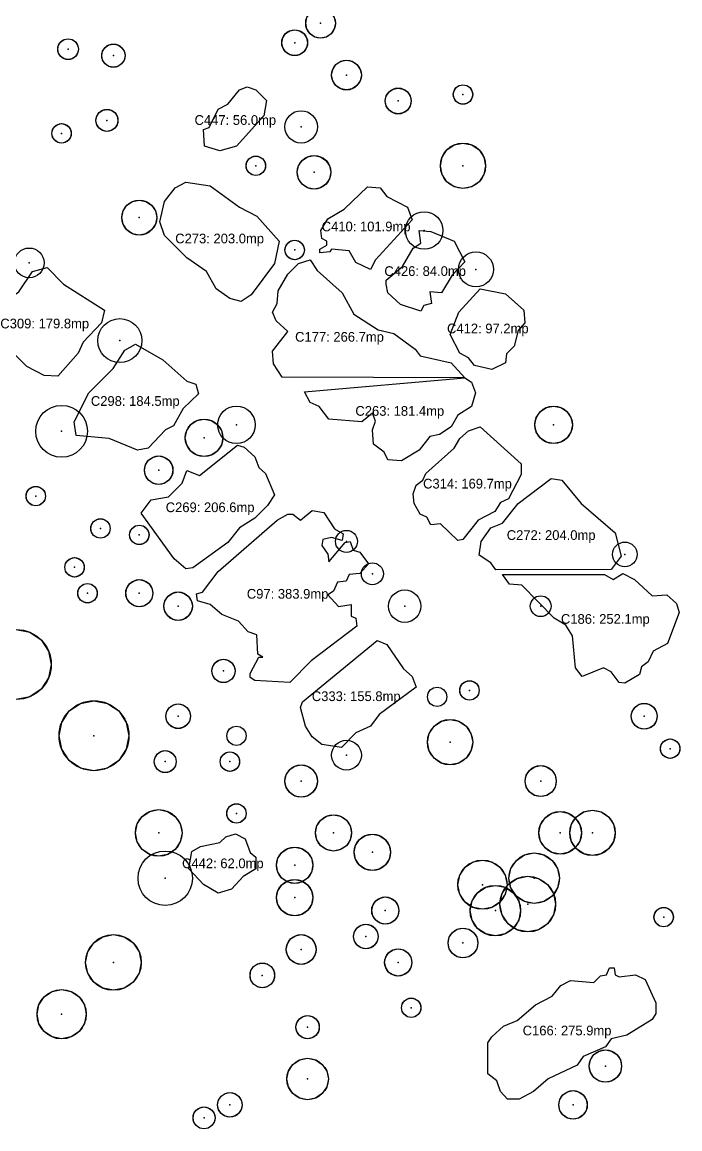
# Model space of a CAD drawing. Header units: metres. Extents: x 390541 to 400782, y 585056 to 585871.
# Drawn here: x 391254.9 to 391356.5, y 585458.5 to 585629.3 of the extents above; entities that cross this region are included whole.
import ezdxf
from ezdxf.enums import TextEntityAlignment as Align

# ---------------------------------------------------------------- set-up
doc = ezdxf.new("R2010")
doc.units = ezdxf.units.M
for name, color, linetype in [('ARBORI', 3, 'Continuous'), ('CONSTRUCTII', 1, 'Continuous'), ('TEXTE', 7, 'Continuous')]:
    doc.layers.add(name, color=color, linetype=linetype)

msp = doc.modelspace()

# ---------------------------------------------------------------- linework, layer by layer
at = {"layer": 'ARBORI', "color": 3}
for points in [[(391303.34, 585629.16), (391303.165, 585628.28), (391302.666, 585627.534), (391301.92, 585627.035), (391301.04, 585626.86), (391300.16, 585627.035), (391299.414, 585627.534), (391298.915, 585628.28), (391298.74, 585629.16), (391298.915, 585630.04), (391299.414, 585630.786), (391300.16, 585631.285), (391301.04, 585631.46), (391301.92, 585631.285), (391302.666, 585630.786), (391303.165, 585630.04), (391303.34, 585629.16)], [(391299.04, 585626.16), (391298.888, 585625.395), (391298.454, 585624.746), (391297.805, 585624.312), (391297.04, 585624.16), (391296.275, 585624.312), (391295.626, 585624.746), (391295.192, 585625.395), (391295.04, 585626.16), (391295.192, 585626.925), (391295.626, 585627.574), (391296.275, 585628.008), (391297.04, 585628.16), (391297.805, 585628.008), (391298.454, 585627.574), (391298.888, 585626.925), (391299.04, 585626.16)], [(391263.64, 585625.16), (391263.518, 585624.548), (391263.171, 585624.029), (391262.652, 585623.682), (391262.04, 585623.56), (391261.428, 585623.682), (391260.909, 585624.029), (391260.562, 585624.548), (391260.44, 585625.16), (391260.562, 585625.772), (391260.909, 585626.291), (391261.428, 585626.638), (391262.04, 585626.76), (391262.652, 585626.638), (391263.171, 585626.291), (391263.518, 585625.772), (391263.64, 585625.16)], [(391270.84, 585624.16), (391270.703, 585623.471), (391270.313, 585622.887), (391269.729, 585622.497), (391269.04, 585622.36), (391268.351, 585622.497), (391267.767, 585622.887), (391267.377, 585623.471), (391267.24, 585624.16), (391267.377, 585624.849), (391267.767, 585625.433), (391268.351, 585625.823), (391269.04, 585625.96), (391269.729, 585625.823), (391270.313, 585625.433), (391270.703, 585624.849), (391270.84, 585624.16)], [(391307.34, 585621.16), (391307.165, 585620.28), (391306.666, 585619.534), (391305.92, 585619.035), (391305.04, 585618.86), (391304.16, 585619.035), (391303.414, 585619.534), (391302.915, 585620.28), (391302.74, 585621.16), (391302.915, 585622.04), (391303.414, 585622.786), (391304.16, 585623.285), (391305.04, 585623.46), (391305.92, 585623.285), (391306.666, 585622.786), (391307.165, 585622.04), (391307.34, 585621.16)], [(391315.04, 585617.16), (391314.888, 585616.395), (391314.454, 585615.746), (391313.805, 585615.312), (391313.04, 585615.16), (391312.275, 585615.312), (391311.626, 585615.746), (391311.192, 585616.395), (391311.04, 585617.16), (391311.192, 585617.925), (391311.626, 585618.574), (391312.275, 585619.008), (391313.04, 585619.16), (391313.805, 585619.008), (391314.454, 585618.574), (391314.888, 585617.925), (391315.04, 585617.16)], [(391324.54, 585618.16), (391324.426, 585617.586), (391324.101, 585617.099), (391323.614, 585616.774), (391323.04, 585616.66), (391322.466, 585616.774), (391321.979, 585617.099), (391321.654, 585617.586), (391321.54, 585618.16), (391321.654, 585618.734), (391321.979, 585619.221), (391322.466, 585619.546), (391323.04, 585619.66), (391323.614, 585619.546), (391324.101, 585619.221), (391324.426, 585618.734), (391324.54, 585618.16)], [(391269.74, 585614.16), (391269.611, 585613.509), (391269.242, 585612.958), (391268.691, 585612.589), (391268.04, 585612.46), (391267.389, 585612.589), (391266.838, 585612.958), (391266.469, 585613.509), (391266.34, 585614.16), (391266.469, 585614.811), (391266.838, 585615.362), (391267.389, 585615.731), (391268.04, 585615.86), (391268.691, 585615.731), (391269.242, 585615.362), (391269.611, 585614.811), (391269.74, 585614.16)], [(391262.54, 585612.16), (391262.426, 585611.586), (391262.101, 585611.099), (391261.614, 585610.774), (391261.04, 585610.66), (391260.466, 585610.774), (391259.979, 585611.099), (391259.654, 585611.586), (391259.54, 585612.16), (391259.654, 585612.734), (391259.979, 585613.221), (391260.466, 585613.546), (391261.04, 585613.66), (391261.614, 585613.546), (391262.101, 585613.221), (391262.426, 585612.734), (391262.54, 585612.16)], [(391326.54, 585607.16), (391326.274, 585605.821), (391325.515, 585604.685), (391324.379, 585603.926), (391323.04, 585603.66), (391321.701, 585603.926), (391320.565, 585604.685), (391319.806, 585605.821), (391319.54, 585607.16), (391319.806, 585608.499), (391320.565, 585609.635), (391321.701, 585610.394), (391323.04, 585610.66), (391324.379, 585610.394), (391325.515, 585609.635), (391326.274, 585608.499), (391326.54, 585607.16)], [(391292.54, 585607.16), (391292.426, 585606.586), (391292.101, 585606.099), (391291.614, 585605.774), (391291.04, 585605.66), (391290.466, 585605.774), (391289.979, 585606.099), (391289.654, 585606.586), (391289.54, 585607.16), (391289.654, 585607.734), (391289.979, 585608.221), (391290.466, 585608.546), (391291.04, 585608.66), (391291.614, 585608.546), (391292.101, 585608.221), (391292.426, 585607.734), (391292.54, 585607.16)], [(391302.64, 585606.16), (391302.442, 585605.165), (391301.878, 585604.322), (391301.035, 585603.758), (391300.04, 585603.56), (391299.045, 585603.758), (391298.202, 585604.322), (391297.638, 585605.165), (391297.44, 585606.16), (391297.638, 585607.155), (391298.202, 585607.998), (391299.045, 585608.562), (391300.04, 585608.76), (391301.035, 585608.562), (391301.878, 585607.998), (391302.442, 585607.155), (391302.64, 585606.16)], [(391275.74, 585599.16), (391275.534, 585598.127), (391274.949, 585597.251), (391274.073, 585596.666), (391273.04, 585596.46), (391272.007, 585596.666), (391271.131, 585597.251), (391270.546, 585598.127), (391270.34, 585599.16), (391270.546, 585600.193), (391271.131, 585601.069), (391272.007, 585601.654), (391273.04, 585601.86), (391274.073, 585601.654), (391274.949, 585601.069), (391275.534, 585600.193), (391275.74, 585599.16)], [(391298.54, 585594.16), (391298.426, 585593.586), (391298.101, 585593.099), (391297.614, 585592.774), (391297.04, 585592.66), (391296.466, 585592.774), (391295.979, 585593.099), (391295.654, 585593.586), (391295.54, 585594.16), (391295.654, 585594.734), (391295.979, 585595.221), (391296.466, 585595.546), (391297.04, 585595.66), (391297.614, 585595.546), (391298.101, 585595.221), (391298.426, 585594.734), (391298.54, 585594.16)], [(391339.94, 585567.16), (391339.719, 585566.05), (391339.091, 585565.109), (391338.15, 585564.481), (391337.04, 585564.26), (391335.93, 585564.481), (391334.989, 585565.109), (391334.361, 585566.05), (391334.14, 585567.16), (391334.361, 585568.27), (391334.989, 585569.211), (391335.93, 585569.839), (391337.04, 585570.06), (391338.15, 585569.839), (391339.091, 585569.211), (391339.719, 585568.27), (391339.94, 585567.16)], [(391285.94, 585565.16), (391285.719, 585564.05), (391285.091, 585563.109), (391284.15, 585562.481), (391283.04, 585562.26), (391281.93, 585562.481), (391280.989, 585563.109), (391280.361, 585564.05), (391280.14, 585565.16), (391280.361, 585566.27), (391280.989, 585567.211), (391281.93, 585567.839), (391283.04, 585568.06), (391284.15, 585567.839), (391285.091, 585567.211), (391285.719, 585566.27), (391285.94, 585565.16)], [(391278.24, 585560.16), (391278.073, 585559.318), (391277.596, 585558.604), (391276.882, 585558.127), (391276.04, 585557.96), (391275.198, 585558.127), (391274.484, 585558.604), (391274.007, 585559.318), (391273.84, 585560.16), (391274.007, 585561.002), (391274.484, 585561.716), (391275.198, 585562.193), (391276.04, 585562.36), (391276.882, 585562.193), (391277.596, 585561.716), (391278.073, 585561.002), (391278.24, 585560.16)], [(391258.54, 585556.16), (391258.426, 585555.586), (391258.101, 585555.099), (391257.614, 585554.774), (391257.04, 585554.66), (391256.466, 585554.774), (391255.979, 585555.099), (391255.654, 585555.586), (391255.54, 585556.16), (391255.654, 585556.734), (391255.979, 585557.221), (391256.466, 585557.546), (391257.04, 585557.66), (391257.614, 585557.546), (391258.101, 585557.221), (391258.426, 585556.734), (391258.54, 585556.16)], [(391268.54, 585551.16), (391268.426, 585550.586), (391268.101, 585550.099), (391267.614, 585549.774), (391267.04, 585549.66), (391266.466, 585549.774), (391265.979, 585550.099), (391265.654, 585550.586), (391265.54, 585551.16), (391265.654, 585551.734), (391265.979, 585552.221), (391266.466, 585552.546), (391267.04, 585552.66), (391267.614, 585552.546), (391268.101, 585552.221), (391268.426, 585551.734), (391268.54, 585551.16)], [(391274.54, 585550.16), (391274.426, 585549.586), (391274.101, 585549.099), (391273.614, 585548.774), (391273.04, 585548.66), (391272.466, 585548.774), (391271.979, 585549.099), (391271.654, 585549.586), (391271.54, 585550.16), (391271.654, 585550.734), (391271.979, 585551.221), (391272.466, 585551.546), (391273.04, 585551.66), (391273.614, 585551.546), (391274.101, 585551.221), (391274.426, 585550.734), (391274.54, 585550.16)], [(391264.54, 585545.16), (391264.426, 585544.586), (391264.101, 585544.099), (391263.614, 585543.774), (391263.04, 585543.66), (391262.466, 585543.774), (391261.979, 585544.099), (391261.654, 585544.586), (391261.54, 585545.16), (391261.654, 585545.734), (391261.979, 585546.221), (391262.466, 585546.546), (391263.04, 585546.66), (391263.614, 585546.546), (391264.101, 585546.221), (391264.426, 585545.734), (391264.54, 585545.16)], [(391275.14, 585541.16), (391274.98, 585540.356), (391274.525, 585539.675), (391273.844, 585539.22), (391273.04, 585539.06), (391272.236, 585539.22), (391271.555, 585539.675), (391271.1, 585540.356), (391270.94, 585541.16), (391271.1, 585541.964), (391271.555, 585542.645), (391272.236, 585543.1), (391273.04, 585543.26), (391273.844, 585543.1), (391274.525, 585542.645), (391274.98, 585541.964), (391275.14, 585541.16)], [(391266.54, 585541.16), (391266.426, 585540.586), (391266.101, 585540.099), (391265.614, 585539.774), (391265.04, 585539.66), (391264.466, 585539.774), (391263.979, 585540.099), (391263.654, 585540.586), (391263.54, 585541.16), (391263.654, 585541.734), (391263.979, 585542.221), (391264.466, 585542.546), (391265.04, 585542.66), (391265.614, 585542.546), (391266.101, 585542.221), (391266.426, 585541.734), (391266.54, 585541.16)], [(391281.24, 585539.16), (391281.073, 585538.318), (391280.596, 585537.604), (391279.882, 585537.127), (391279.04, 585536.96), (391278.198, 585537.127), (391277.484, 585537.604), (391277.007, 585538.318), (391276.84, 585539.16), (391277.007, 585540.002), (391277.484, 585540.716), (391278.198, 585541.193), (391279.04, 585541.36), (391279.882, 585541.193), (391280.596, 585540.716), (391281.073, 585540.002), (391281.24, 585539.16)], [(391259.44, 585530.16), (391259.029, 585528.094), (391257.858, 585526.342), (391256.106, 585525.171), (391254.04, 585524.76), (391251.974, 585525.171), (391250.222, 585526.342), (391249.051, 585528.094), (391248.64, 585530.16), (391249.051, 585532.226), (391250.222, 585533.978), (391251.974, 585535.149), (391254.04, 585535.56), (391256.106, 585535.149), (391257.858, 585533.978), (391259.029, 585532.226), (391259.44, 585530.16)], [(391287.84, 585529.16), (391287.703, 585528.471), (391287.313, 585527.887), (391286.729, 585527.497), (391286.04, 585527.36), (391285.351, 585527.497), (391284.767, 585527.887), (391284.377, 585528.471), (391284.24, 585529.16), (391284.377, 585529.849), (391284.767, 585530.433), (391285.351, 585530.823), (391286.04, 585530.96), (391286.729, 585530.823), (391287.313, 585530.433), (391287.703, 585529.849), (391287.84, 585529.16)], [(391320.54, 585525.16), (391320.426, 585524.586), (391320.101, 585524.099), (391319.614, 585523.774), (391319.04, 585523.66), (391318.466, 585523.774), (391317.979, 585524.099), (391317.654, 585524.586), (391317.54, 585525.16), (391317.654, 585525.734), (391317.979, 585526.221), (391318.466, 585526.546), (391319.04, 585526.66), (391319.614, 585526.546), (391320.101, 585526.221), (391320.426, 585525.734), (391320.54, 585525.16)], [(391325.54, 585526.16), (391325.426, 585525.586), (391325.101, 585525.099), (391324.614, 585524.774), (391324.04, 585524.66), (391323.466, 585524.774), (391322.979, 585525.099), (391322.654, 585525.586), (391322.54, 585526.16), (391322.654, 585526.734), (391322.979, 585527.221), (391323.466, 585527.546), (391324.04, 585527.66), (391324.614, 585527.546), (391325.101, 585527.221), (391325.426, 585526.734), (391325.54, 585526.16)], [(391271.44, 585519.16), (391271.029, 585517.094), (391269.858, 585515.342), (391268.106, 585514.171), (391266.04, 585513.76), (391263.974, 585514.171), (391262.222, 585515.342), (391261.051, 585517.094), (391260.64, 585519.16), (391261.051, 585521.226), (391262.222, 585522.978), (391263.974, 585524.149), (391266.04, 585524.56), (391268.106, 585524.149), (391269.858, 585522.978), (391271.029, 585521.226), (391271.44, 585519.16)], [(391280.94, 585522.16), (391280.795, 585521.433), (391280.384, 585520.816), (391279.767, 585520.405), (391279.04, 585520.26), (391278.313, 585520.405), (391277.696, 585520.816), (391277.285, 585521.433), (391277.14, 585522.16), (391277.285, 585522.887), (391277.696, 585523.504), (391278.313, 585523.915), (391279.04, 585524.06), (391279.767, 585523.915), (391280.384, 585523.504), (391280.795, 585522.887), (391280.94, 585522.16)], [(391353.04, 585522.16), (391352.888, 585521.395), (391352.454, 585520.746), (391351.805, 585520.312), (391351.04, 585520.16), (391350.275, 585520.312), (391349.626, 585520.746), (391349.192, 585521.395), (391349.04, 585522.16), (391349.192, 585522.925), (391349.626, 585523.574), (391350.275, 585524.008), (391351.04, 585524.16), (391351.805, 585524.008), (391352.454, 585523.574), (391352.888, 585522.925), (391353.04, 585522.16)], [(391324.54, 585518.16), (391324.274, 585516.821), (391323.515, 585515.685), (391322.379, 585514.926), (391321.04, 585514.66), (391319.701, 585514.926), (391318.565, 585515.685), (391317.806, 585516.821), (391317.54, 585518.16), (391317.806, 585519.499), (391318.565, 585520.635), (391319.701, 585521.394), (391321.04, 585521.66), (391322.379, 585521.394), (391323.515, 585520.635), (391324.274, 585519.499), (391324.54, 585518.16)], [(391289.54, 585519.16), (391289.426, 585518.586), (391289.101, 585518.099), (391288.614, 585517.774), (391288.04, 585517.66), (391287.466, 585517.774), (391286.979, 585518.099), (391286.654, 585518.586), (391286.54, 585519.16), (391286.654, 585519.734), (391286.979, 585520.221), (391287.466, 585520.546), (391288.04, 585520.66), (391288.614, 585520.546), (391289.101, 585520.221), (391289.426, 585519.734), (391289.54, 585519.16)], [(391356.54, 585517.16), (391356.426, 585516.586), (391356.101, 585516.099), (391355.614, 585515.774), (391355.04, 585515.66), (391354.466, 585515.774), (391353.979, 585516.099), (391353.654, 585516.586), (391353.54, 585517.16), (391353.654, 585517.734), (391353.979, 585518.221), (391354.466, 585518.546), (391355.04, 585518.66), (391355.614, 585518.546), (391356.101, 585518.221), (391356.426, 585517.734), (391356.54, 585517.16)], [(391278.74, 585515.16), (391278.611, 585514.509), (391278.242, 585513.958), (391277.691, 585513.589), (391277.04, 585513.46), (391276.389, 585513.589), (391275.838, 585513.958), (391275.469, 585514.509), (391275.34, 585515.16), (391275.469, 585515.811), (391275.838, 585516.362), (391276.389, 585516.731), (391277.04, 585516.86), (391277.691, 585516.731), (391278.242, 585516.362), (391278.611, 585515.811), (391278.74, 585515.16)], [(391288.54, 585515.16), (391288.426, 585514.586), (391288.101, 585514.099), (391287.614, 585513.774), (391287.04, 585513.66), (391286.466, 585513.774), (391285.979, 585514.099), (391285.654, 585514.586), (391285.54, 585515.16), (391285.654, 585515.734), (391285.979, 585516.221), (391286.466, 585516.546), (391287.04, 585516.66), (391287.614, 585516.546), (391288.101, 585516.221), (391288.426, 585515.734), (391288.54, 585515.16)], [(391300.54, 585512.16), (391300.35, 585511.203), (391299.808, 585510.392), (391298.997, 585509.85), (391298.04, 585509.66), (391297.083, 585509.85), (391296.272, 585510.392), (391295.73, 585511.203), (391295.54, 585512.16), (391295.73, 585513.117), (391296.272, 585513.928), (391297.083, 585514.47), (391298.04, 585514.66), (391298.997, 585514.47), (391299.808, 585513.928), (391300.35, 585513.117), (391300.54, 585512.16)], [(391337.44, 585512.16), (391337.257, 585511.242), (391336.737, 585510.463), (391335.958, 585509.943), (391335.04, 585509.76), (391334.122, 585509.943), (391333.343, 585510.463), (391332.823, 585511.242), (391332.64, 585512.16), (391332.823, 585513.078), (391333.343, 585513.857), (391334.122, 585514.377), (391335.04, 585514.56), (391335.958, 585514.377), (391336.737, 585513.857), (391337.257, 585513.078), (391337.44, 585512.16)], [(391279.64, 585504.16), (391279.366, 585502.782), (391278.586, 585501.614), (391277.418, 585500.834), (391276.04, 585500.56), (391274.662, 585500.834), (391273.494, 585501.614), (391272.714, 585502.782), (391272.44, 585504.16), (391272.714, 585505.538), (391273.494, 585506.706), (391274.662, 585507.486), (391276.04, 585507.76), (391277.418, 585507.486), (391278.586, 585506.706), (391279.366, 585505.538), (391279.64, 585504.16)], [(391289.54, 585507.16), (391289.426, 585506.586), (391289.101, 585506.099), (391288.614, 585505.774), (391288.04, 585505.66), (391287.466, 585505.774), (391286.979, 585506.099), (391286.654, 585506.586), (391286.54, 585507.16), (391286.654, 585507.734), (391286.979, 585508.221), (391287.466, 585508.546), (391288.04, 585508.66), (391288.614, 585508.546), (391289.101, 585508.221), (391289.426, 585507.734), (391289.54, 585507.16)], [(391341.34, 585504.16), (391341.089, 585502.897), (391340.373, 585501.827), (391339.303, 585501.111), (391338.04, 585500.86), (391336.777, 585501.111), (391335.707, 585501.827), (391334.991, 585502.897), (391334.74, 585504.16), (391334.991, 585505.423), (391335.707, 585506.493), (391336.777, 585507.209), (391338.04, 585507.46), (391339.303, 585507.209), (391340.373, 585506.493), (391341.089, 585505.423), (391341.34, 585504.16)], [(391346.54, 585504.16), (391346.274, 585502.821), (391345.515, 585501.685), (391344.379, 585500.926), (391343.04, 585500.66), (391341.701, 585500.926), (391340.565, 585501.685), (391339.806, 585502.821), (391339.54, 585504.16), (391339.806, 585505.499), (391340.565, 585506.635), (391341.701, 585507.394), (391343.04, 585507.66), (391344.379, 585507.394), (391345.515, 585506.635), (391346.274, 585505.499), (391346.54, 585504.16)], [(391305.84, 585504.16), (391305.627, 585503.088), (391305.02, 585502.18), (391304.112, 585501.573), (391303.04, 585501.36), (391301.968, 585501.573), (391301.06, 585502.18), (391300.453, 585503.088), (391300.24, 585504.16), (391300.453, 585505.232), (391301.06, 585506.14), (391301.968, 585506.747), (391303.04, 585506.96), (391304.112, 585506.747), (391305.02, 585506.14), (391305.627, 585505.232), (391305.84, 585504.16)], [(391311.84, 585501.16), (391311.627, 585500.088), (391311.02, 585499.18), (391310.112, 585498.573), (391309.04, 585498.36), (391307.968, 585498.573), (391307.06, 585499.18), (391306.453, 585500.088), (391306.24, 585501.16), (391306.453, 585502.232), (391307.06, 585503.14), (391307.968, 585503.747), (391309.04, 585503.96), (391310.112, 585503.747), (391311.02, 585503.14), (391311.627, 585502.232), (391311.84, 585501.16)], [(391299.84, 585499.16), (391299.627, 585498.088), (391299.02, 585497.18), (391298.112, 585496.573), (391297.04, 585496.36), (391295.968, 585496.573), (391295.06, 585497.18), (391294.453, 585498.088), (391294.24, 585499.16), (391294.453, 585500.232), (391295.06, 585501.14), (391295.968, 585501.747), (391297.04, 585501.96), (391298.112, 585501.747), (391299.02, 585501.14), (391299.627, 585500.232), (391299.84, 585499.16)], [(391337.94, 585497.16), (391337.643, 585495.668), (391336.798, 585494.402), (391335.532, 585493.557), (391334.04, 585493.26), (391332.548, 585493.557), (391331.282, 585494.402), (391330.437, 585495.668), (391330.14, 585497.16), (391330.437, 585498.652), (391331.282, 585499.918), (391332.548, 585500.763), (391334.04, 585501.06), (391335.532, 585500.763), (391336.798, 585499.918), (391337.643, 585498.652), (391337.94, 585497.16)], [(391329.84, 585496.16), (391329.551, 585494.706), (391328.727, 585493.473), (391327.494, 585492.649), (391326.04, 585492.36), (391324.586, 585492.649), (391323.353, 585493.473), (391322.529, 585494.706), (391322.24, 585496.16), (391322.529, 585497.614), (391323.353, 585498.847), (391324.586, 585499.671), (391326.04, 585499.96), (391327.494, 585499.671), (391328.727, 585498.847), (391329.551, 585497.614), (391329.84, 585496.16)], [(391337.34, 585493.16), (391337.013, 585491.514), (391336.081, 585490.119), (391334.686, 585489.187), (391333.04, 585488.86), (391331.394, 585489.187), (391329.999, 585490.119), (391329.067, 585491.514), (391328.74, 585493.16), (391329.067, 585494.806), (391329.999, 585496.201), (391331.394, 585497.133), (391333.04, 585497.46), (391334.686, 585497.133), (391336.081, 585496.201), (391337.013, 585494.806), (391337.34, 585493.16)], [(391299.84, 585494.16), (391299.627, 585493.088), (391299.02, 585492.18), (391298.112, 585491.573), (391297.04, 585491.36), (391295.968, 585491.573), (391295.06, 585492.18), (391294.453, 585493.088), (391294.24, 585494.16), (391294.453, 585495.232), (391295.06, 585496.14), (391295.968, 585496.747), (391297.04, 585496.96), (391298.112, 585496.747), (391299.02, 585496.14), (391299.627, 585495.232), (391299.84, 585494.16)], [(391331.94, 585492.16), (391331.643, 585490.668), (391330.798, 585489.402), (391329.532, 585488.557), (391328.04, 585488.26), (391326.548, 585488.557), (391325.282, 585489.402), (391324.437, 585490.668), (391324.14, 585492.16), (391324.437, 585493.652), (391325.282, 585494.918), (391326.548, 585495.763), (391328.04, 585496.06), (391329.532, 585495.763), (391330.798, 585494.918), (391331.643, 585493.652), (391331.94, 585492.16)], [(391313.14, 585492.16), (391312.98, 585491.356), (391312.525, 585490.675), (391311.844, 585490.22), (391311.04, 585490.06), (391310.236, 585490.22), (391309.555, 585490.675), (391309.1, 585491.356), (391308.94, 585492.16), (391309.1, 585492.964), (391309.555, 585493.645), (391310.236, 585494.1), (391311.04, 585494.26), (391311.844, 585494.1), (391312.525, 585493.645), (391312.98, 585492.964), (391313.14, 585492.16)], [(391355.54, 585491.16), (391355.426, 585490.586), (391355.101, 585490.099), (391354.614, 585489.774), (391354.04, 585489.66), (391353.466, 585489.774), (391352.979, 585490.099), (391352.654, 585490.586), (391352.54, 585491.16), (391352.654, 585491.734), (391352.979, 585492.221), (391353.466, 585492.546), (391354.04, 585492.66), (391354.614, 585492.546), (391355.101, 585492.221), (391355.426, 585491.734), (391355.54, 585491.16)], [(391273.34, 585484.16), (391273.013, 585482.514), (391272.081, 585481.119), (391270.686, 585480.187), (391269.04, 585479.86), (391267.394, 585480.187), (391265.999, 585481.119), (391265.067, 585482.514), (391264.74, 585484.16), (391265.067, 585485.806), (391265.999, 585487.201), (391267.394, 585488.133), (391269.04, 585488.46), (391270.686, 585488.133), (391272.081, 585487.201), (391273.013, 585485.806), (391273.34, 585484.16)], [(391300.34, 585486.16), (391300.165, 585485.28), (391299.666, 585484.534), (391298.92, 585484.035), (391298.04, 585483.86), (391297.16, 585484.035), (391296.414, 585484.534), (391295.915, 585485.28), (391295.74, 585486.16), (391295.915, 585487.04), (391296.414, 585487.786), (391297.16, 585488.285), (391298.04, 585488.46), (391298.92, 585488.285), (391299.666, 585487.786), (391300.165, 585487.04), (391300.34, 585486.16)], [(391309.94, 585488.16), (391309.795, 585487.433), (391309.384, 585486.816), (391308.767, 585486.405), (391308.04, 585486.26), (391307.313, 585486.405), (391306.696, 585486.816), (391306.285, 585487.433), (391306.14, 585488.16), (391306.285, 585488.887), (391306.696, 585489.504), (391307.313, 585489.915), (391308.04, 585490.06), (391308.767, 585489.915), (391309.384, 585489.504), (391309.795, 585488.887), (391309.94, 585488.16)], [(391325.34, 585487.16), (391325.165, 585486.28), (391324.666, 585485.534), (391323.92, 585485.035), (391323.04, 585484.86), (391322.16, 585485.035), (391321.414, 585485.534), (391320.915, 585486.28), (391320.74, 585487.16), (391320.915, 585488.04), (391321.414, 585488.786), (391322.16, 585489.285), (391323.04, 585489.46), (391323.92, 585489.285), (391324.666, 585488.786), (391325.165, 585488.04), (391325.34, 585487.16)], [(391315.14, 585484.16), (391314.98, 585483.356), (391314.525, 585482.675), (391313.844, 585482.22), (391313.04, 585482.06), (391312.236, 585482.22), (391311.555, 585482.675), (391311.1, 585483.356), (391310.94, 585484.16), (391311.1, 585484.964), (391311.555, 585485.645), (391312.236, 585486.1), (391313.04, 585486.26), (391313.844, 585486.1), (391314.525, 585485.645), (391314.98, 585484.964), (391315.14, 585484.16)], [(391293.94, 585482.16), (391293.795, 585481.433), (391293.384, 585480.816), (391292.767, 585480.405), (391292.04, 585480.26), (391291.313, 585480.405), (391290.696, 585480.816), (391290.285, 585481.433), (391290.14, 585482.16), (391290.285, 585482.887), (391290.696, 585483.504), (391291.313, 585483.915), (391292.04, 585484.06), (391292.767, 585483.915), (391293.384, 585483.504), (391293.795, 585482.887), (391293.94, 585482.16)], [(391264.84, 585476.16), (391264.551, 585474.706), (391263.727, 585473.473), (391262.494, 585472.649), (391261.04, 585472.36), (391259.586, 585472.649), (391258.353, 585473.473), (391257.529, 585474.706), (391257.24, 585476.16), (391257.529, 585477.614), (391258.353, 585478.847), (391259.586, 585479.671), (391261.04, 585479.96), (391262.494, 585479.671), (391263.727, 585478.847), (391264.551, 585477.614), (391264.84, 585476.16)], [(391316.54, 585477.16), (391316.426, 585476.586), (391316.101, 585476.099), (391315.614, 585475.774), (391315.04, 585475.66), (391314.466, 585475.774), (391313.979, 585476.099), (391313.654, 585476.586), (391313.54, 585477.16), (391313.654, 585477.734), (391313.979, 585478.221), (391314.466, 585478.546), (391315.04, 585478.66), (391315.614, 585478.546), (391316.101, 585478.221), (391316.426, 585477.734), (391316.54, 585477.16)], [(391300.84, 585474.16), (391300.703, 585473.471), (391300.313, 585472.887), (391299.729, 585472.497), (391299.04, 585472.36), (391298.351, 585472.497), (391297.767, 585472.887), (391297.377, 585473.471), (391297.24, 585474.16), (391297.377, 585474.849), (391297.767, 585475.433), (391298.351, 585475.823), (391299.04, 585475.96), (391299.729, 585475.823), (391300.313, 585475.433), (391300.703, 585474.849), (391300.84, 585474.16)], [(391347.54, 585468.16), (391347.35, 585467.203), (391346.808, 585466.392), (391345.997, 585465.85), (391345.04, 585465.66), (391344.083, 585465.85), (391343.272, 585466.392), (391342.73, 585467.203), (391342.54, 585468.16), (391342.73, 585469.117), (391343.272, 585469.928), (391344.083, 585470.47), (391345.04, 585470.66), (391345.997, 585470.47), (391346.808, 585469.928), (391347.35, 585469.117), (391347.54, 585468.16)], [(391302.24, 585466.16), (391301.996, 585464.935), (391301.303, 585463.897), (391300.265, 585463.204), (391299.04, 585462.96), (391297.815, 585463.204), (391296.777, 585463.897), (391296.084, 585464.935), (391295.84, 585466.16), (391296.084, 585467.385), (391296.777, 585468.423), (391297.815, 585469.116), (391299.04, 585469.36), (391300.265, 585469.116), (391301.303, 585468.423), (391301.996, 585467.385), (391302.24, 585466.16)], [(391288.94, 585462.16), (391288.795, 585461.433), (391288.384, 585460.816), (391287.767, 585460.405), (391287.04, 585460.26), (391286.313, 585460.405), (391285.696, 585460.816), (391285.285, 585461.433), (391285.14, 585462.16), (391285.285, 585462.887), (391285.696, 585463.504), (391286.313, 585463.915), (391287.04, 585464.06), (391287.767, 585463.915), (391288.384, 585463.504), (391288.795, 585462.887), (391288.94, 585462.16)], [(391342.24, 585462.16), (391342.073, 585461.318), (391341.596, 585460.604), (391340.882, 585460.127), (391340.04, 585459.96), (391339.198, 585460.127), (391338.484, 585460.604), (391338.007, 585461.318), (391337.84, 585462.16), (391338.007, 585463.002), (391338.484, 585463.716), (391339.198, 585464.193), (391340.04, 585464.36), (391340.882, 585464.193), (391341.596, 585463.716), (391342.073, 585463.002), (391342.24, 585462.16)], [(391284.74, 585460.16), (391284.611, 585459.509), (391284.242, 585458.958), (391283.691, 585458.589), (391283.04, 585458.46), (391282.389, 585458.589), (391281.838, 585458.958), (391281.469, 585459.509), (391281.34, 585460.16), (391281.469, 585460.811), (391281.838, 585461.362), (391282.389, 585461.731), (391283.04, 585461.86), (391283.691, 585461.731), (391284.242, 585461.362), (391284.611, 585460.811), (391284.74, 585460.16)]]:
    msp.add_lwpolyline(points, close=True, dxfattribs=at)
for centre, radius in [((391301.04, 585629.16), 2.3), ((391297.04, 585626.16), 2), ((391262.04, 585625.16), 1.6), ((391269.04, 585624.16), 1.8), ((391305.04, 585621.16), 2.3), ((391313.04, 585617.16), 2), ((391323.04, 585618.16), 1.5), ((391268.04, 585614.16), 1.7), ((391298.04, 585613.16), 2.5), ((391261.04, 585612.16), 1.5), ((391323.04, 585607.16), 3.5), ((391291.04, 585607.16), 1.5), ((391300.04, 585606.16), 2.6), ((391273.04, 585599.16), 2.7), ((391317.04, 585597.16), 2.9), ((391256.04, 585592.16), 2.3), ((391297.04, 585594.16), 1.5), ((391325.04, 585591.16), 2.7), ((391270.04, 585580.16), 3.4), ((391261.04, 585566.16), 4), ((391288.04, 585567.16), 2.9), ((391337.04, 585567.16), 2.9), ((391283.04, 585565.16), 2.9), ((391276.04, 585560.16), 2.2), ((391257.04, 585556.16), 1.5), ((391267.04, 585551.16), 1.5), ((391273.04, 585550.16), 1.5), ((391305.04, 585549.16), 1.7), ((391348.04, 585547.16), 1.9), ((391263.04, 585545.16), 1.5), ((391309.04, 585544.16), 1.7), ((391273.04, 585541.16), 2.1), ((391265.04, 585541.16), 1.5), ((391314.04, 585539.16), 2.5), ((391279.04, 585539.16), 2.2), ((391335.04, 585539.16), 1.6), ((391254.04, 585530.16), 5.4), ((391286.04, 585529.16), 1.8), ((391324.04, 585526.16), 1.5), ((391266.04, 585519.16), 5.4), ((391279.04, 585522.16), 1.9), ((391351.04, 585522.16), 2), ((391321.04, 585518.16), 3.5), ((391305.04, 585516.16), 2.3), ((391355.04, 585517.16), 1.5), ((391277.04, 585515.16), 1.7), ((391287.04, 585515.16), 1.5), ((391298.04, 585512.16), 2.5), ((391335.04, 585512.16), 2.4), ((391276.04, 585504.16), 3.6), ((391288.04, 585507.16), 1.5), ((391338.04, 585504.16), 3.3), ((391343.04, 585504.16), 3.5), ((391303.04, 585504.16), 2.8), ((391309.04, 585501.16), 2.8), ((391277.04, 585497.16), 4.2), ((391297.04, 585499.16), 2.8), ((391334.04, 585497.16), 3.9), ((391326.04, 585496.16), 3.8), ((391333.04, 585493.16), 4.3), ((391297.04, 585494.16), 2.8), ((391328.04, 585492.16), 3.9), ((391311.04, 585492.16), 2.1), ((391354.04, 585491.16), 1.5), ((391269.04, 585484.16), 4.3), ((391298.04, 585486.16), 2.3), ((391308.04, 585488.16), 1.9), ((391323.04, 585487.16), 2.3), ((391313.04, 585484.16), 2.1), ((391292.04, 585482.16), 1.9), ((391261.04, 585476.16), 3.8), ((391315.04, 585477.16), 1.5), ((391299.04, 585474.16), 1.8), ((391345.04, 585468.16), 2.5), ((391299.04, 585466.16), 3.2), ((391287.04, 585462.16), 1.9), ((391340.04, 585462.16), 2.2), ((391283.04, 585460.16), 1.7)]:
    msp.add_circle(centre, radius, dxfattribs=at)
for p in [(391301.04, 585629.16), (391262.04, 585625.16), (391297.04, 585626.16), (391269.04, 585624.16), (391305.04, 585621.16), (391313.04, 585617.16), (391323.04, 585618.16), (391268.04, 585614.16), (391261.04, 585612.16), (391298.04, 585613.16), (391291.04, 585607.16), (391323.04, 585607.16), (391300.04, 585606.16), (391273.04, 585599.16), (391317.04, 585597.16), (391297.04, 585594.16), (391256.04, 585592.16), (391325.04, 585591.16), (391270.04, 585580.16), (391288.04, 585567.16), (391337.04, 585567.16), (391261.04, 585566.16), (391283.04, 585565.16), (391276.04, 585560.16), (391257.04, 585556.16), (391267.04, 585551.16), (391273.04, 585550.16), (391305.04, 585549.16), (391348.04, 585547.16), (391263.04, 585545.16), (391309.04, 585544.16), (391265.04, 585541.16), (391273.04, 585541.16), (391279.04, 585539.16), (391314.04, 585539.16), (391335.04, 585539.16), (391286.04, 585529.16), (391324.04, 585526.16), (391279.04, 585522.16), (391351.04, 585522.16), (391266.04, 585519.16), (391321.04, 585518.16), (391305.04, 585516.16), (391355.04, 585517.16), (391277.04, 585515.16), (391287.04, 585515.16), (391298.04, 585512.16), (391335.04, 585512.16), (391288.04, 585507.16), (391276.04, 585504.16), (391303.04, 585504.16), (391338.04, 585504.16), (391343.04, 585504.16), (391309.04, 585501.16), (391297.04, 585499.16), (391277.04, 585497.16), (391334.04, 585497.16), (391326.04, 585496.16), (391297.04, 585494.16), (391311.04, 585492.16), (391328.04, 585492.16), (391333.04, 585493.16), (391354.04, 585491.16), (391308.04, 585488.16), (391323.04, 585487.16), (391298.04, 585486.16), (391269.04, 585484.16), (391313.04, 585484.16), (391292.04, 585482.16), (391315.04, 585477.16), (391261.04, 585476.16), (391299.04, 585474.16), (391345.04, 585468.16), (391299.04, 585466.16), (391287.04, 585462.16), (391340.04, 585462.16), (391283.04, 585460.16)]:
    msp.add_point(p, dxfattribs=at)
at = {"layer": 'CONSTRUCTII', "color": 1}
for points in [[(391289.7, 585619.35), (391291.05, 585618.9), (391292.7, 585617.25), (391292.25, 585614.85), (391288.05, 585610.2), (391285.5, 585609.45), (391283.1, 585610.2), (391282.95, 585612.75), (391283.85, 585613.05), (391285.2, 585615.9), (391286.7, 585616.65), (391288.5, 585618.9), (391289.7, 585619.35)], [(391280.25, 585604.65), (391284, 585604.05), (391288.5, 585600.75), (391291.2, 585599.4), (391294.65, 585595.5), (391293.9, 585592.05), (391290.3, 585587.25), (391288.8, 585586.2), (391287, 585586.65), (391284.9, 585588.15), (391283.4, 585590.85), (391280.4, 585592.95), (391276.95, 585596.4), (391276.2, 585598.5), (391276.95, 585601.65), (391278.6, 585603.75), (391280.25, 585604.65)], [(391308.3, 585603.9), (391310.25, 585603.75), (391311.3, 585602.4), (391314.45, 585600.75), (391315.2, 585598.8), (391309.5, 585592.65), (391308.75, 585591.15), (391306.5, 585592.2), (391305.45, 585594), (391302.75, 585594.3), (391302.45, 585593.85), (391300.95, 585593.7), (391300.95, 585594.3), (391302, 585594.9), (391302, 585595.5), (391301.25, 585595.95), (391301.1, 585597.15), (391302.15, 585598.95), (391304.7, 585600.45), (391308.3, 585603.9)], [(391316.25, 585597.15), (391318.05, 585597), (391321.65, 585595.5), (391323.3, 585592.35), (391321.35, 585590.25), (391319.7, 585587.55), (391317.9, 585587.7), (391318.2, 585585.9), (391317, 585585.6), (391316.55, 585584.7), (391313.4, 585585.75), (391311.45, 585587.55), (391311.15, 585588.9), (391311.15, 585589.5), (391313.7, 585591.6), (391315.35, 585594.45), (391316.55, 585595.2), (391316.25, 585597.15)], [(391256.55, 585590.85), (391258.8, 585591.45), (391261.35, 585588.9), (391267.65, 585584.85), (391267.2, 585582.9), (391264.35, 585579.9), (391263.6, 585578.25), (391260.45, 585574.65), (391258.35, 585574.8), (391255.65, 585576.15), (391254, 585577.8), (391252.35, 585578.1), (391250.7, 585579.9), (391249.95, 585582.6), (391250.25, 585584.85), (391254.45, 585587.7), (391256.55, 585590.85)], [(391297.65, 585592.05), (391299.45, 585592.65), (391300.5, 585591), (391304.4, 585587.55), (391306.2, 585584.25), (391309.95, 585581.85), (391312.35, 585581.25), (391315.65, 585578.85), (391316.4, 585577.8), (391321.2, 585576.75), (391323.3, 585574.4), (391295.1, 585574.5), (391293.75, 585576.6), (391293.6, 585578.55), (391296, 585581.55), (391294.2, 585583.2), (391293.6, 585584.55), (391294.35, 585585.9), (391294.5, 585587.85), (391296, 585590.4), (391297.65, 585592.05)], [(391325.7, 585588.15), (391329.6, 585587.4), (391332.45, 585584.85), (391332.6, 585582.9), (391331.55, 585581.7), (391330.95, 585579.3), (391329.75, 585578.1), (391329.6, 585576.75), (391327.5, 585575.7), (391324.8, 585576.3), (391323.9, 585577.5), (391322.55, 585578.25), (391321.05, 585581.1), (391322.4, 585584.55), (391325.7, 585588.15)], [(391272.45, 585579.6), (391276.65, 585577.2), (391280.4, 585573.9), (391281.75, 585573.45), (391282.2, 585571.95), (391279.8, 585569.7), (391278.3, 585567), (391277.1, 585566.4), (391274.4, 585563.55), (391272.75, 585563.25), (391268.4, 585565.05), (391263.3, 585565.5), (391263, 585567.6), (391265.25, 585572.1), (391269, 585575.85), (391270.8, 585578.7), (391272.45, 585579.6)], [(391323.3, 585574.4), (391324.35, 585573.75), (391324.95, 585572.1), (391324.35, 585570), (391322.25, 585568.65), (391321.2, 585566.85), (391319.4, 585565.65), (391317.9, 585565.35), (391316.25, 585563.25), (391313.55, 585561.6), (391311.45, 585561.75), (391310.85, 585562.95), (391309.2, 585564.15), (391309.05, 585566.4), (391309.5, 585567.75), (391309.05, 585568.95), (391307.4, 585567.6), (391302.3, 585568.05), (391300.8, 585570), (391299.45, 585570.6), (391298.55, 585572.25), (391323.3, 585574.4)], [(391325.7, 585566.85), (391332, 585561.15), (391332, 585559.5), (391330.05, 585555.75), (391328.85, 585555.15), (391327.95, 585553.8), (391325.4, 585552.45), (391323, 585549.45), (391322.25, 585549.3), (391319.55, 585551.85), (391318.05, 585551.7), (391317.45, 585552.9), (391316.4, 585553.35), (391315.5, 585555), (391315.35, 585556.5), (391315.8, 585557.85), (391316.85, 585558.6), (391317.3, 585559.65), (391321.65, 585563.55), (391322.55, 585565.05), (391323.9, 585566.25), (391325.7, 585566.85)], [(391288.2, 585564), (391289.25, 585563.7), (391290.9, 585562.2), (391291.5, 585560.55), (391292.55, 585559.65), (391293.9, 585556.35), (391292.85, 585554.7), (391290.9, 585552.75), (391288.5, 585551.25), (391286.7, 585549), (391281.3, 585545.1), (391280.25, 585544.95), (391278.45, 585546.45), (391273.35, 585553.5), (391274.85, 585555.6), (391277.55, 585556.05), (391279.65, 585558.15), (391280.4, 585560.1), (391282.35, 585559.35), (391288.2, 585564)], [(391336.65, 585558.9), (391338.3, 585558.6), (391341.3, 585555), (391346.55, 585550.5), (391347.45, 585546.9), (391345.95, 585544.8), (391328.1, 585544.75), (391327.35, 585545.85), (391325.55, 585547.05), (391325.85, 585549.15), (391327.35, 585551.25), (391329.15, 585552), (391331.55, 585555), (391336.65, 585558.9)], [(391299.75, 585553.95), (391301.55, 585553.65), (391303.2, 585551.1), (391304.55, 585550.35), (391304.4, 585549.3), (391302.75, 585549.75), (391301.4, 585549.45), (391301.25, 585548.55), (391302.15, 585547.2), (391302.3, 585546), (391304.85, 585549), (391305.6, 585549.15), (391306.05, 585547.8), (391307.1, 585547.5), (391308.45, 585545.7), (391307.1, 585544.2), (391305.45, 585544.05), (391305, 585543), (391303.65, 585542.85), (391303.05, 585541.5), (391302.15, 585540.9), (391303.8, 585539.1), (391305.75, 585539.4), (391305.75, 585537.6), (391306.5, 585537.3), (391306.65, 585536.1), (391299.6, 585530.7), (391296.3, 585527.4), (391290.9, 585527.7), (391290.15, 585528.15), (391290.15, 585528.75), (391291.5, 585531.3), (391292.1, 585531.3), (391291.35, 585531.75), (391291.2, 585534.75), (391289.85, 585535.2), (391288.35, 585536.85), (391285.8, 585537.9), (391284, 585539.4), (391282.05, 585540), (391281.9, 585541.05), (391282.8, 585541.35), (391285.2, 585544.5), (391294.35, 585552.45), (391296, 585553.35), (391296.75, 585553.35), (391297.95, 585552.45), (391299.75, 585553.95)], [(391344.9, 585544.05), (391346.25, 585543.3), (391347.75, 585544.2), (391349.55, 585543.3), (391352.25, 585540.75), (391354.5, 585540.9), (391356, 585539.55), (391356.45, 585538.2), (391354.65, 585533.4), (391352.4, 585532.2), (391351.65, 585530.55), (391350.6, 585529.8), (391350.3, 585528.6), (391348.05, 585527.25), (391347.15, 585527.4), (391345.95, 585529.05), (391344.75, 585529.65), (391341.45, 585528.3), (391340.4, 585529.65), (391339.95, 585534.6), (391338.9, 585536.25), (391337.1, 585537.3), (391332.15, 585542.4), (391330.2, 585542.55), (391329.15, 585544.05), (391344.9, 585544.05)], [(391309.8, 585533.85), (391311.3, 585533.25), (391313.85, 585529.5), (391315.2, 585528.3), (391315.8, 585526.65), (391310.1, 585522.45), (391308.75, 585520.65), (391306.5, 585519.6), (391304.25, 585517.35), (391301.25, 585517.8), (391299.75, 585519), (391298.7, 585520.65), (391297.95, 585523.5), (391298.25, 585524.4), (391309.8, 585533.85)], [(391287.9, 585504), (391289.4, 585503.25), (391290.15, 585501.15), (391291.05, 585500.4), (391291.05, 585498.6), (391289.1, 585497.4), (391287.3, 585495.45), (391285.2, 585494.85), (391282.95, 585496.2), (391280.7, 585498.6), (391281.15, 585501.3), (391282.5, 585502.05), (391285.5, 585502.65), (391286.4, 585503.55), (391287.9, 585504)], [(391345.65, 585483.3), (391346.4, 585483.3), (391346.55, 585482.25), (391347.15, 585481.95), (391349.7, 585482.25), (391351.2, 585481.5), (391352.85, 585477.9), (391352.85, 585476.25), (391352.25, 585475.35), (391348.35, 585472.95), (391345.95, 585472.35), (391345.05, 585471.15), (391341.6, 585469.65), (391340.7, 585468.3), (391336.2, 585466.2), (391333.95, 585464.25), (391331.7, 585463.05), (391329.9, 585463.05), (391328.85, 585464.25), (391328.25, 585465.9), (391326.9, 585466.95), (391326.9, 585471.75), (391327.5, 585472.65), (391329.3, 585474.3), (391331.4, 585475.2), (391334.25, 585477.6), (391336.8, 585478.95), (391338.15, 585480.6), (391339.65, 585481.35), (391343.25, 585481.05), (391344.3, 585482.1), (391345.2, 585482.25), (391345.65, 585483.3)]]:
    msp.add_lwpolyline(points, close=True, dxfattribs=at)

# ---------------------------------------------------------------- texts
at = {"layer": 'TEXTE', "color": 7}
for s, p in [('C447: 56.0mp', (391287.874, 585614.223)), ('C410: 101.9mp', (391308.075, 585597.787)), ('C273: 203.0mp', (391285.446, 585595.931)), ('C426: 84.0mp', (391317.193, 585590.897)), ('C309: 179.8mp', (391258.432, 585582.802)), ('C412: 97.2mp', (391326.875, 585582.04)), ('C177: 266.7mp', (391303.965, 585580.744)), ('C298: 184.5mp', (391272.415, 585570.842)), ('C263: 181.4mp', (391313.276, 585569.307)), ('C314: 169.7mp', (391323.732, 585558.079)), ('C269: 206.6mp', (391283.979, 585554.43)), ('C272: 204.0mp', (391336.656, 585550.139)), ('C97: 383.9mp', (391295.949, 585541.069)), ('C186: 252.1mp', (391345.025, 585537.192)), ('C333: 155.8mp', (391306.546, 585525.26)), ('C442: 62.0mp', (391285.944, 585499.455)), ('C166: 275.9mp', (391339.117, 585473.644))]:
    msp.add_text(s, height=1.5, dxfattribs=at).set_placement(p, align=Align.MIDDLE_CENTER)

doc.saveas('drawing.dxf')
